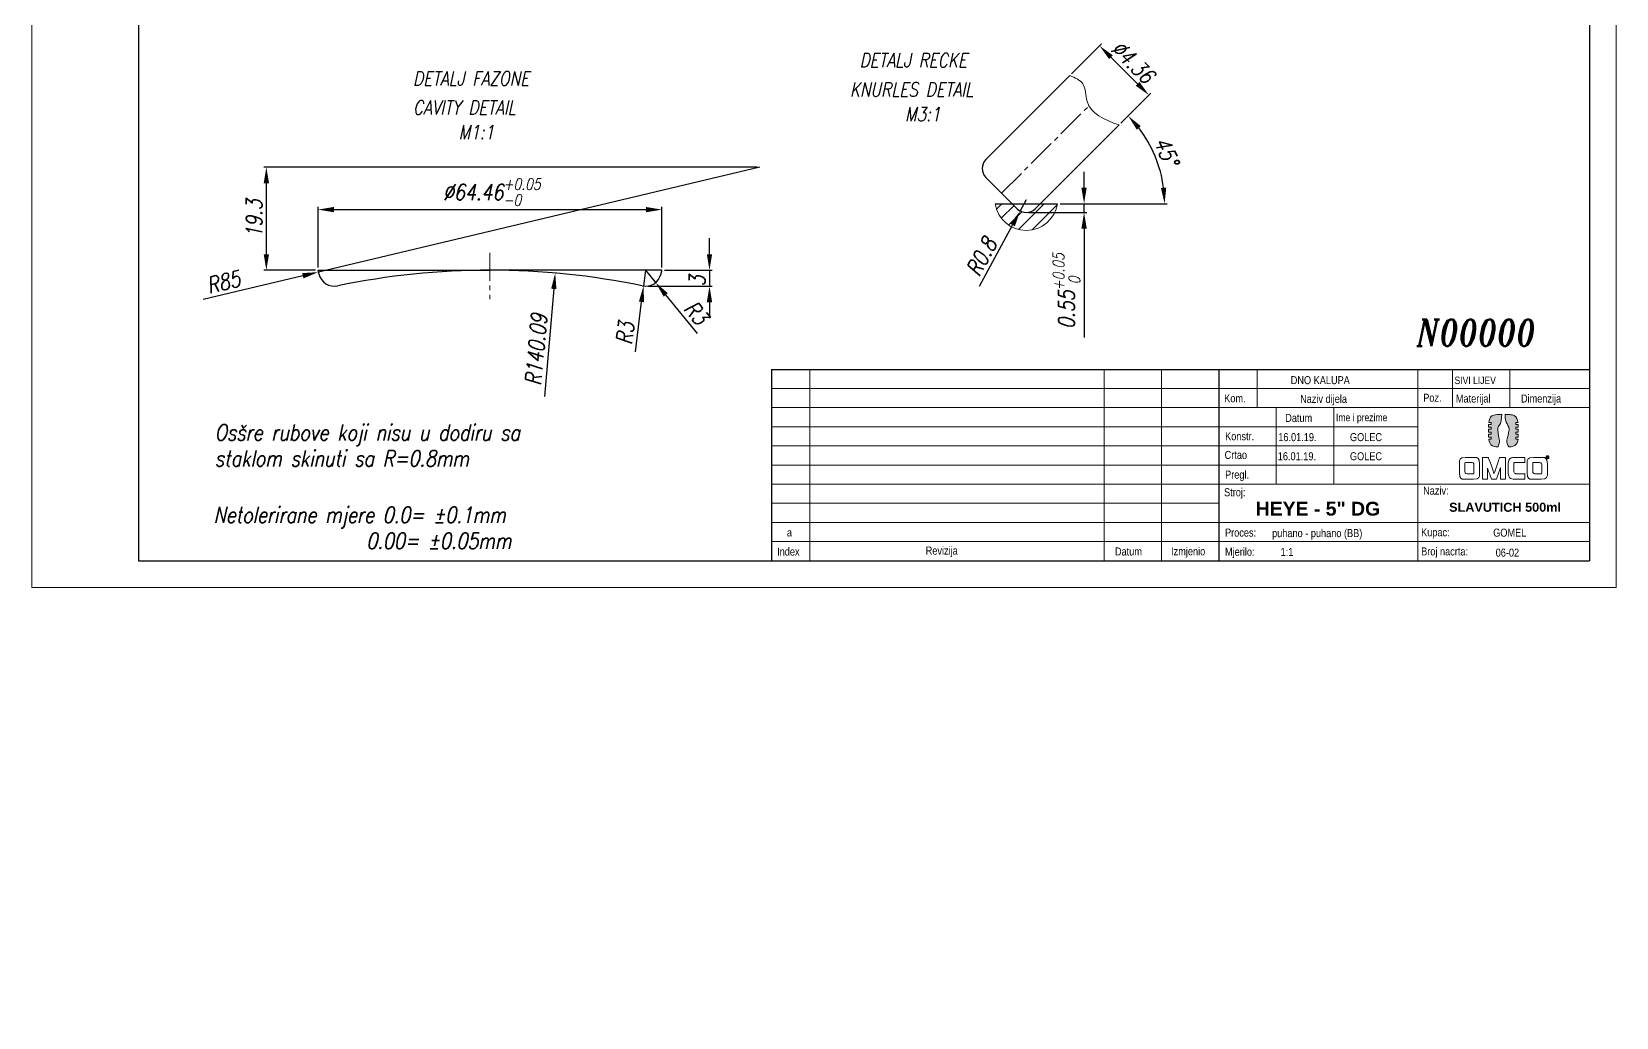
# Model space of a CAD drawing. Extents: x 89 to 510, y -61 to 440.
# Drawn here: x 89 to 386, y -60.6 to 124.2 of the extents above; entities that cross this region are included whole.
import ezdxf

# ---------------------------------------------------------------- set-up
doc = ezdxf.new("R2010")
doc.units = 0
doc.header["$LTSCALE"] = 7
doc.header["$MEASUREMENT"] = 0
doc.linetypes.add('CENTER2', pattern=[1.125, 0.75, -0.125, 0.125, -0.125])
doc.layers.get('0').update_dxf_attribs({"linetype": 'CONTINUOUS', "lineweight": 15})
for name, color, linetype, lineweight in [('1', 1, 'CENTER2', 15), ('3', 3, 'CONTINUOUS', 30), ('8', 252, 'CONTINUOUS', 15), ('ENGLISH', 252, 'CONTINUOUS', 18)]:
    doc.layers.add(name, color=color, linetype=linetype, lineweight=lineweight)
doc.styles.add('ITALICT', font='ITALICT.shx', dxfattribs={"width": 0.8, "height": 3})
doc.styles.get("Standard").update_dxf_attribs({"font": 'isocp.shx', "height": 3})
doc.styles.add('style2', font='')
doc.styles.get('style2').set_extended_font_data('Swis721 Cn BT')
doc.dimstyles.get("Standard").update_dxf_attribs({"dimtxt": 3, "dimasz": 3, "dimexe": 0.5, "dimexo": 0.5, "dimgap": 0.8, "dimtad": 1, "dimdsep": 46, "dimtxsty": 'ITALICT', "dimcen": 0.09, "dimazin": 2, "dimtfac": 1, "dimtmove": 0, "dimatfit": 3, "dimfxl": 1, "dimtolj": 1, "dimtzin": 0, "dimarcsym": 0})
doc.dimstyles.new('Standard$0', dxfattribs={"dimtxt": 3, "dimasz": 3, "dimexe": 0.5, "dimexo": 0.5, "dimgap": 0.8, "dimtad": 1, "dimdsep": 46, "dimtxsty": 'ITALICT', "dimcen": 0.09, "dimazin": 2, "dimtfac": 1, "dimtmove": 0, "dimatfit": 3, "dimfxl": 1, "dimtolj": 1, "dimtzin": 0, "dimarcsym": 0})
doc.dimstyles.new('Standard$2', dxfattribs={"dimtxt": 3, "dimasz": 3, "dimexe": 0.5, "dimexo": 0.5, "dimgap": 0.8, "dimtad": 1, "dimdsep": 46, "dimtxsty": 'ITALICT', "dimcen": 0.09, "dimazin": 2, "dimtfac": 1, "dimtmove": 0, "dimatfit": 3, "dimfxl": 1, "dimtolj": 1, "dimtzin": 0, "dimarcsym": 0})
doc.dimstyles.new('Standard$4', dxfattribs={"dimtxt": 3, "dimasz": 3, "dimexe": 0.5, "dimexo": 0.5, "dimgap": 0.8, "dimtad": 1, "dimdsep": 46, "dimtxsty": 'ITALICT', "dimcen": 0.09, "dimazin": 2, "dimtfac": 1, "dimtmove": 0, "dimatfit": 3, "dimfxl": 1, "dimtolj": 1, "dimtzin": 0, "dimarcsym": 0})

# ---------------------------------------------------------------- blocks, each defined once
blk = doc.blocks.new('*D19')
at = {"color": 0, "linetype": 'ByBlock', "lineweight": -2}
for p, q in [((142.67, 80.01), (142.67, 91.36)), ((145.67, 90.86), (204.13, 90.86)), ((207.13, 80.01), (207.13, 91.36))]:
    blk.add_line(p, q, dxfattribs=at)
at = {"color": 0}
for points in [[(145.67, 91.36), (145.67, 90.36), (142.67, 90.86)], [(204.13, 90.36), (204.13, 91.36), (207.13, 90.86)]]:
    blk.add_solid(points, dxfattribs=at)
at = {"color": 0, "insert": (175.26, 94.15), "char_height": 3, "attachment_point": 5, "style": 'ITALICT'}
blk.add_mtext('\\A1;%%c64.46{}{\\H0.71x;\\C3;\\S+0.05^ -0;}', dxfattribs=at)
blk = doc.blocks.new('*D20')
at = {"color": 0, "lineweight": -2}
for p, q in [((216.04, 82.51), (216.04, 85.51)), ((207.63, 79.51), (216.54, 79.51)), ((216.04, 79.51), (216.04, 76.51)), ((204.54, 76.51), (216.54, 76.51)), ((216.04, 73.51), (216.04, 70.51))]:
    blk.add_line(p, q, dxfattribs=at)
at = {"color": 0}
for points in [[(215.54, 82.51), (216.54, 82.51), (216.04, 79.51)], [(216.54, 73.51), (215.54, 73.51), (216.04, 76.51)]]:
    blk.add_solid(points, dxfattribs=at)
at = {"color": 0, "insert": (213.74, 77.51), "char_height": 3, "attachment_point": 5, "rotation": 90, "style": 'ITALICT'}
blk.add_mtext('\\A1;3', dxfattribs=at)
blk = doc.blocks.new('*D56')
at = {"color": 0, "linetype": 'ByBlock', "lineweight": -2}
for p, q in [((283.92, 116.33), (289.51, 121.92)), ((291.28, 119.45), (296.28, 114.44)), ((293.17, 107.09), (298.76, 112.67))]:
    blk.add_line(p, q, dxfattribs=at)
at = {"color": 0}
for points in [[(291.63, 119.8), (290.93, 119.09), (289.16, 121.57)], [(295.93, 114.09), (296.64, 114.8), (298.41, 112.32)]]:
    blk.add_solid(points, dxfattribs=at)
at = {"color": 0, "insert": (295.41, 118.57), "char_height": 3, "attachment_point": 5, "rotation": 315, "style": 'ITALICT'}
blk.add_mtext('\\A1;%%C4.36', dxfattribs=at)
blk = doc.blocks.new('*D81')
at = {"color": 0, "lineweight": -2}
for p, q in [((224.95, 98.81), (132.49, 98.81)), ((132.99, 82.51), (132.99, 95.81)), ((142.17, 79.51), (132.49, 79.51))]:
    blk.add_line(p, q, dxfattribs=at)
at = {"color": 0}
for points in [[(133.49, 95.81), (132.49, 95.81), (132.99, 98.81)], [(132.49, 82.51), (133.49, 82.51), (132.99, 79.51)]]:
    blk.add_solid(points, dxfattribs=at)
at = {"color": 0, "insert": (130.69, 89.16), "char_height": 3, "attachment_point": 5, "rotation": 90, "style": 'ITALICT'}
blk.add_mtext('\\A1;19.3', dxfattribs=at)
blk = doc.blocks.new('*D170')
at = {"color": 0, "lineweight": -2}
for p, q in [((225.45, 98.81), (142.75, 79.15)), ((139.83, 78.46), (121.16, 74.02))]:
    blk.add_line(p, q, dxfattribs=at)
at = {"color": 0}
blk.add_solid([(139.95, 77.97), (139.71, 78.95), (142.75, 79.15)], dxfattribs=at)
at = {"color": 0, "insert": (124.97, 77.29), "char_height": 3, "attachment_point": 5, "rotation": 13.3686, "style": 'ITALICT'}
blk.add_mtext('\\A1;R85', dxfattribs=at)
blk = doc.blocks.new('*D171')
at = {"color": 0, "lineweight": -2}
for p, q in [((204.04, 79.51), (205.95, 77.19)), ((213.82, 67.61), (207.85, 74.87))]:
    blk.add_line(p, q, dxfattribs=at)
at = {"color": 0}
blk.add_solid([(208.24, 75.19), (207.46, 74.55), (205.95, 77.19)], dxfattribs=at)
at = {"color": 0, "insert": (213.56, 71.54), "char_height": 3, "attachment_point": 5, "rotation": 309.3984, "style": 'ITALICT'}
blk.add_mtext('\\A1;R3', dxfattribs=at)
blk = doc.blocks.new('*D172')
at = {"color": 0, "lineweight": -2}
for p, q in [((204.04, 79.51), (203.67, 76.53)), ((202.15, 64.22), (203.31, 73.55))]:
    blk.add_line(p, q, dxfattribs=at)
at = {"color": 0}
blk.add_solid([(203.8, 73.49), (202.81, 73.61), (203.67, 76.53)], dxfattribs=at)
at = {"color": 0, "insert": (200.26, 67.68), "char_height": 3, "attachment_point": 5, "rotation": 82.9446, "style": 'ITALICT'}
blk.add_mtext('\\A1;R3', dxfattribs=at)
blk = doc.blocks.new('*D173')
at = {"color": 0, "lineweight": -2}
blk.add_line((186.87, 75.98), (185.1, 55.8), dxfattribs=at)
at = {"color": 0}
blk.add_solid([(187.36, 75.94), (186.37, 76.03), (187.13, 78.97)], dxfattribs=at)
at = {"color": 0, "insert": (183.56, 64.6), "char_height": 3, "attachment_point": 5, "rotation": 84.9902, "style": 'ITALICT'}
blk.add_mtext('\\A1;R140.09', dxfattribs=at)
blk = doc.blocks.new('*D182')
at = {"color": 0, "lineweight": -2}
blk.add_line((281.76, 91.97), (301.85, 91.97), dxfattribs=at)
blk.add_arc((278.05, 91.97), 23.29, 7.3847, 37.6153, dxfattribs=at)
at = {"color": 0}
for points in [[(296.88, 106.52), (296.13, 105.85), (294.52, 108.44)], [(300.65, 94.93), (301.65, 94.99), (301.35, 91.97)]]:
    blk.add_solid(points, dxfattribs=at)
at = {"color": 0, "insert": (301.7, 101.76), "char_height": 3, "attachment_point": 5, "rotation": 292.5, "style": 'ITALICT'}
blk.add_mtext('\\A1;45%%d', dxfattribs=at)
blk = doc.blocks.new('*D183')
at = {"color": 0, "linetype": 'ByBlock', "lineweight": -2}
for p, q in [((275.41, 92.72), (274.27, 90.61)), ((266.63, 76.48), (272.84, 87.97))]:
    blk.add_line(p, q, dxfattribs=at)
at = {"color": 0}
blk.add_solid([(273.28, 87.73), (272.4, 88.21), (274.27, 90.61)], dxfattribs=at)
at = {"color": 0, "insert": (267, 82), "char_height": 3, "attachment_point": 5, "rotation": 61.5871, "style": 'ITALICT'}
blk.add_mtext('\\A1;R0.8', dxfattribs=at)
blk = doc.blocks.new('*D184')
at = {"color": 0, "lineweight": -2}
for p, q in [((286.25, 94.97), (286.25, 97.97)), ((275.91, 90.32), (286.75, 90.32)), ((281.76, 91.97), (286.75, 91.97)), ((286.25, 90.32), (286.25, 91.97)), ((286.25, 87.32), (286.25, 66.88))]:
    blk.add_line(p, q, dxfattribs=at)
at = {"color": 0}
for points in [[(285.75, 94.97), (286.75, 94.97), (286.25, 91.97)], [(286.75, 87.32), (285.75, 87.32), (286.25, 90.32)]]:
    blk.add_solid(points, dxfattribs=at)
at = {"color": 0, "insert": (282.96, 75.6), "char_height": 3, "attachment_point": 5, "rotation": 90, "style": 'ITALICT'}
blk.add_mtext('\\A1;0.55{}{\\H0.71x;\\C3;\\S+0.05^  0;}{{}}', dxfattribs=at)

msp = doc.modelspace()

# ---------------------------------------------------------------- hatches: boundary and pattern name
h = msp.add_hatch(color=142)
h.dxf.hatch_style = 1
edge = h.paths.add_edge_path()
edge.add_spline(control_points=[(363.787, 49.635), (363.787, 50.395), (364.456, 50.599), (364.53, 52.422)], knot_values=[0.952381, 0.952381, 0.952381, 0.952381, 1, 1, 1, 1], degree=3, periodic=0)
edge.add_spline(control_points=[(364.53, 52.422), (364.53, 52.422), (363.758, 52.422), (363.758, 52.422)], knot_values=[0, 0, 0, 0, 0.047619, 0.047619, 0.047619, 0.047619], degree=3, periodic=0)
edge.add_spline(control_points=[(363.758, 52.422), (362.454, 52.422), (362.157, 51.417), (362.089, 50.958), (362.089, 50.958), (362.089, 50.958), (362.2, 50.958), (362.31, 50.958)], knot_values=[0.047619, 0.047619, 0.047619, 0.047619, 0.0952381, 0.0952381, 0.0952381, 0.0952381, 0.1190476, 0.1190476, 0.1190476, 0.1190476], degree=3, periodic=0)
edge.add_spline(control_points=[(362.31, 50.958), (362.421, 50.958), (362.531, 50.958), (362.531, 50.958), (362.531, 50.958), (362.531, 50.958), (362.531, 50.866), (362.531, 50.773)], knot_values=[0.1190476, 0.1190476, 0.1190476, 0.1190476, 0.1428571, 0.1428571, 0.1428571, 0.1428571, 0.1666667, 0.1666667, 0.1666667, 0.1666667], degree=3, periodic=0)
edge.add_spline(control_points=[(362.531, 50.773), (362.531, 50.681), (362.531, 50.588), (362.531, 50.588), (362.531, 50.588), (362.531, 50.588), (362.416, 50.588), (362.3, 50.588)], knot_values=[0.1666667, 0.1666667, 0.1666667, 0.1666667, 0.1904762, 0.1904762, 0.1904762, 0.1904762, 0.2142857, 0.2142857, 0.2142857, 0.2142857], degree=3, periodic=0)
edge.add_spline(control_points=[(362.3, 50.588), (362.185, 50.588), (362.069, 50.588), (362.069, 50.588), (362.069, 50.588), (362.069, 50.588), (362.069, 50.452), (362.069, 50.317)], knot_values=[0.2142857, 0.2142857, 0.2142857, 0.2142857, 0.2380952, 0.2380952, 0.2380952, 0.2380952, 0.2619048, 0.2619048, 0.2619048, 0.2619048], degree=3, periodic=0)
edge.add_spline(control_points=[(362.069, 50.317), (362.069, 50.181), (362.069, 50.045), (362.069, 50.045), (362.069, 50.045), (362.069, 50.045), (362.185, 50.045), (362.3, 50.045)], knot_values=[0.2619048, 0.2619048, 0.2619048, 0.2619048, 0.2857143, 0.2857143, 0.2857143, 0.2857143, 0.3095238, 0.3095238, 0.3095238, 0.3095238], degree=3, periodic=0)
edge.add_spline(control_points=[(362.3, 50.045), (362.416, 50.045), (362.531, 50.045), (362.531, 50.045), (362.531, 50.045), (362.531, 50.045), (362.531, 49.953), (362.531, 49.86)], knot_values=[0.3095238, 0.3095238, 0.3095238, 0.3095238, 0.3333333, 0.3333333, 0.3333333, 0.3333333, 0.3571429, 0.3571429, 0.3571429, 0.3571429], degree=3, periodic=0)
edge.add_spline(control_points=[(362.531, 49.86), (362.531, 49.768), (362.531, 49.675), (362.531, 49.675), (362.531, 49.675), (362.531, 49.675), (362.416, 49.675), (362.3, 49.675)], knot_values=[0.3571429, 0.3571429, 0.3571429, 0.3571429, 0.3809524, 0.3809524, 0.3809524, 0.3809524, 0.4047619, 0.4047619, 0.4047619, 0.4047619], degree=3, periodic=0)
edge.add_spline(control_points=[(362.3, 49.675), (362.185, 49.675), (362.069, 49.675), (362.069, 49.675), (362.069, 49.675), (362.069, 49.675), (362.069, 49.539), (362.069, 49.404)], knot_values=[0.4047619, 0.4047619, 0.4047619, 0.4047619, 0.4285714, 0.4285714, 0.4285714, 0.4285714, 0.452381, 0.452381, 0.452381, 0.452381], degree=3, periodic=0)
edge.add_spline(control_points=[(362.069, 49.404), (362.069, 49.268), (362.069, 49.132), (362.069, 49.132), (362.069, 49.132), (362.069, 49.132), (362.185, 49.132), (362.3, 49.132)], knot_values=[0.452381, 0.452381, 0.452381, 0.452381, 0.4761905, 0.4761905, 0.4761905, 0.4761905, 0.5, 0.5, 0.5, 0.5], degree=3, periodic=0)
edge.add_spline(control_points=[(362.3, 49.132), (362.416, 49.132), (362.531, 49.132), (362.531, 49.132), (362.531, 49.132), (362.531, 49.132), (362.531, 49.039), (362.531, 48.947)], knot_values=[0.5, 0.5, 0.5, 0.5, 0.5238095, 0.5238095, 0.5238095, 0.5238095, 0.547619, 0.547619, 0.547619, 0.547619], degree=3, periodic=0)
edge.add_spline(control_points=[(362.531, 48.947), (362.531, 48.855), (362.531, 48.762), (362.531, 48.762), (362.531, 48.762), (362.531, 48.762), (362.416, 48.762), (362.3, 48.762)], knot_values=[0.547619, 0.547619, 0.547619, 0.547619, 0.5714286, 0.5714286, 0.5714286, 0.5714286, 0.5952381, 0.5952381, 0.5952381, 0.5952381], degree=3, periodic=0)
edge.add_spline(control_points=[(362.3, 48.762), (362.185, 48.762), (362.069, 48.762), (362.069, 48.762), (362.069, 48.762), (362.069, 48.762), (362.069, 48.626), (362.069, 48.49)], knot_values=[0.5952381, 0.5952381, 0.5952381, 0.5952381, 0.6190476, 0.6190476, 0.6190476, 0.6190476, 0.6428571, 0.6428571, 0.6428571, 0.6428571], degree=3, periodic=0)
edge.add_spline(control_points=[(362.069, 48.49), (362.069, 48.355), (362.069, 48.219), (362.069, 48.219), (362.069, 48.219), (362.069, 48.219), (362.185, 48.219), (362.3, 48.219)], knot_values=[0.6428571, 0.6428571, 0.6428571, 0.6428571, 0.6666667, 0.6666667, 0.6666667, 0.6666667, 0.6904762, 0.6904762, 0.6904762, 0.6904762], degree=3, periodic=0)
edge.add_spline(control_points=[(362.3, 48.219), (362.416, 48.219), (362.531, 48.219), (362.531, 48.219), (362.531, 48.219), (362.531, 48.219), (362.531, 48.126), (362.531, 48.034)], knot_values=[0.6904762, 0.6904762, 0.6904762, 0.6904762, 0.7142857, 0.7142857, 0.7142857, 0.7142857, 0.7380952, 0.7380952, 0.7380952, 0.7380952], degree=3, periodic=0)
edge.add_spline(control_points=[(362.531, 48.034), (362.531, 47.942), (362.531, 47.849), (362.531, 47.849), (362.531, 47.849), (362.531, 47.849), (362.086, 47.849), (362.086, 47.849)], knot_values=[0.7380952, 0.7380952, 0.7380952, 0.7380952, 0.7619048, 0.7619048, 0.7619048, 0.7619048, 0.8095238, 0.8095238, 0.8095238, 0.8095238], degree=3, periodic=0)
edge.add_spline(control_points=[(362.086, 47.849), (362.243, 46.457), (363.474, 46.385), (363.655, 46.385)], knot_values=[0.8095238, 0.8095238, 0.8095238, 0.8095238, 0.8571429, 0.8571429, 0.8571429, 0.8571429], degree=3, periodic=0)
edge.add_spline(control_points=[(363.655, 46.385), (363.655, 46.385), (363.792, 46.385), (363.792, 46.385)], knot_values=[0.8571429, 0.8571429, 0.8571429, 0.8571429, 0.9047619, 0.9047619, 0.9047619, 0.9047619], degree=3, periodic=0)
edge.add_spline(control_points=[(363.792, 46.385), (364.438, 47.314), (363.787, 48.667), (363.787, 49.635)], knot_values=[0.9047619, 0.9047619, 0.9047619, 0.9047619, 0.952381, 0.952381, 0.952381, 0.952381], degree=3, periodic=0)
h = msp.add_hatch(color=253)
h.dxf.hatch_style = 1
edge = h.paths.add_edge_path()
edge.add_spline(control_points=[(367.597, 50.958), (367.435, 52.341), (366.211, 52.422), (366.029, 52.422), (366.029, 52.422), (366.029, 52.422), (365.155, 52.422), (365.155, 52.422)], knot_values=[0.6666667, 0.6666667, 0.6666667, 0.6666667, 0.7142857, 0.7142857, 0.7142857, 0.7142857, 0.7619048, 0.7619048, 0.7619048, 0.7619048], degree=3, periodic=0)
edge.add_spline(control_points=[(365.155, 52.422), (365.228, 50.599), (365.898, 50.395), (365.898, 49.635)], knot_values=[0.7619048, 0.7619048, 0.7619048, 0.7619048, 0.8095238, 0.8095238, 0.8095238, 0.8095238], degree=3, periodic=0)
edge.add_spline(control_points=[(365.898, 49.635), (365.898, 48.667), (365.247, 47.314), (365.893, 46.385)], knot_values=[0.8095238, 0.8095238, 0.8095238, 0.8095238, 0.8571429, 0.8571429, 0.8571429, 0.8571429], degree=3, periodic=0)
edge.add_spline(control_points=[(365.893, 46.385), (365.893, 46.385), (365.937, 46.385), (365.937, 46.385)], knot_values=[0.8571429, 0.8571429, 0.8571429, 0.8571429, 0.9047619, 0.9047619, 0.9047619, 0.9047619], degree=3, periodic=0)
edge.add_spline(control_points=[(365.937, 46.385), (367.24, 46.385), (367.531, 47.39), (367.597, 47.849), (367.597, 47.849), (367.597, 47.849), (367.486, 47.849), (367.375, 47.849)], knot_values=[0.9047619, 0.9047619, 0.9047619, 0.9047619, 0.952381, 0.952381, 0.952381, 0.952381, 0.9761905, 0.9761905, 0.9761905, 0.9761905], degree=3, periodic=0)
edge.add_spline(control_points=[(367.375, 47.849), (367.264, 47.849), (367.153, 47.849), (367.153, 47.849), (367.153, 47.849), (367.153, 47.942), (367.153, 48.034)], knot_values=[0.9761905, 0.9761905, 0.9761905, 0.9761905, 1, 1, 1, 1.0238095, 1.0238095, 1.0238095, 1.0238095], degree=3, periodic=0)
edge.add_spline(control_points=[(367.153, 48.034), (367.153, 48.126), (367.153, 48.219), (367.153, 48.219), (367.153, 48.219), (367.153, 48.219), (367.269, 48.219), (367.384, 48.219)], knot_values=[0.0238095, 0.0238095, 0.0238095, 0.0238095, 0.047619, 0.047619, 0.047619, 0.047619, 0.0714286, 0.0714286, 0.0714286, 0.0714286], degree=3, periodic=0)
edge.add_spline(control_points=[(367.384, 48.219), (367.5, 48.219), (367.616, 48.219), (367.616, 48.219), (367.616, 48.219), (367.616, 48.219), (367.616, 48.355), (367.616, 48.49)], knot_values=[0.0714286, 0.0714286, 0.0714286, 0.0714286, 0.0952381, 0.0952381, 0.0952381, 0.0952381, 0.1190476, 0.1190476, 0.1190476, 0.1190476], degree=3, periodic=0)
edge.add_spline(control_points=[(367.616, 48.49), (367.616, 48.626), (367.616, 48.762), (367.616, 48.762), (367.616, 48.762), (367.616, 48.762), (367.5, 48.762), (367.384, 48.762)], knot_values=[0.1190476, 0.1190476, 0.1190476, 0.1190476, 0.1428571, 0.1428571, 0.1428571, 0.1428571, 0.1666667, 0.1666667, 0.1666667, 0.1666667], degree=3, periodic=0)
edge.add_spline(control_points=[(367.384, 48.762), (367.269, 48.762), (367.153, 48.762), (367.153, 48.762), (367.153, 48.762), (367.153, 48.762), (367.153, 48.855), (367.153, 48.947)], knot_values=[0.1666667, 0.1666667, 0.1666667, 0.1666667, 0.1904762, 0.1904762, 0.1904762, 0.1904762, 0.2142857, 0.2142857, 0.2142857, 0.2142857], degree=3, periodic=0)
edge.add_spline(control_points=[(367.153, 48.947), (367.153, 49.039), (367.153, 49.132), (367.153, 49.132), (367.153, 49.132), (367.153, 49.132), (367.269, 49.132), (367.384, 49.132)], knot_values=[0.2142857, 0.2142857, 0.2142857, 0.2142857, 0.2380952, 0.2380952, 0.2380952, 0.2380952, 0.2619048, 0.2619048, 0.2619048, 0.2619048], degree=3, periodic=0)
edge.add_spline(control_points=[(367.384, 49.132), (367.5, 49.132), (367.616, 49.132), (367.616, 49.132), (367.616, 49.132), (367.616, 49.132), (367.616, 49.268), (367.616, 49.404)], knot_values=[0.2619048, 0.2619048, 0.2619048, 0.2619048, 0.2857143, 0.2857143, 0.2857143, 0.2857143, 0.3095238, 0.3095238, 0.3095238, 0.3095238], degree=3, periodic=0)
edge.add_spline(control_points=[(367.616, 49.404), (367.616, 49.539), (367.616, 49.675), (367.616, 49.675), (367.616, 49.675), (367.616, 49.675), (367.5, 49.675), (367.384, 49.675)], knot_values=[0.3095238, 0.3095238, 0.3095238, 0.3095238, 0.3333333, 0.3333333, 0.3333333, 0.3333333, 0.3571429, 0.3571429, 0.3571429, 0.3571429], degree=3, periodic=0)
edge.add_spline(control_points=[(367.384, 49.675), (367.269, 49.675), (367.153, 49.675), (367.153, 49.675), (367.153, 49.675), (367.153, 49.675), (367.153, 49.768), (367.153, 49.86)], knot_values=[0.3571429, 0.3571429, 0.3571429, 0.3571429, 0.3809524, 0.3809524, 0.3809524, 0.3809524, 0.4047619, 0.4047619, 0.4047619, 0.4047619], degree=3, periodic=0)
edge.add_spline(control_points=[(367.153, 49.86), (367.153, 49.953), (367.153, 50.045), (367.153, 50.045), (367.153, 50.045), (367.153, 50.045), (367.269, 50.045), (367.384, 50.045)], knot_values=[0.4047619, 0.4047619, 0.4047619, 0.4047619, 0.4285714, 0.4285714, 0.4285714, 0.4285714, 0.452381, 0.452381, 0.452381, 0.452381], degree=3, periodic=0)
edge.add_spline(control_points=[(367.384, 50.045), (367.5, 50.045), (367.616, 50.045), (367.616, 50.045), (367.616, 50.045), (367.616, 50.045), (367.616, 50.181), (367.616, 50.317)], knot_values=[0.452381, 0.452381, 0.452381, 0.452381, 0.4761905, 0.4761905, 0.4761905, 0.4761905, 0.5, 0.5, 0.5, 0.5], degree=3, periodic=0)
edge.add_spline(control_points=[(367.616, 50.317), (367.616, 50.452), (367.616, 50.588), (367.616, 50.588), (367.616, 50.588), (367.616, 50.588), (367.5, 50.588), (367.384, 50.588)], knot_values=[0.5, 0.5, 0.5, 0.5, 0.5238095, 0.5238095, 0.5238095, 0.5238095, 0.547619, 0.547619, 0.547619, 0.547619], degree=3, periodic=0)
edge.add_spline(control_points=[(367.384, 50.588), (367.269, 50.588), (367.153, 50.588), (367.153, 50.588), (367.153, 50.588), (367.153, 50.588), (367.153, 50.681), (367.153, 50.773)], knot_values=[0.547619, 0.547619, 0.547619, 0.547619, 0.5714286, 0.5714286, 0.5714286, 0.5714286, 0.5952381, 0.5952381, 0.5952381, 0.5952381], degree=3, periodic=0)
edge.add_spline(control_points=[(367.153, 50.773), (367.153, 50.866), (367.153, 50.958), (367.153, 50.958), (367.153, 50.958), (367.153, 50.958), (367.597, 50.958), (367.597, 50.958)], knot_values=[0.5952381, 0.5952381, 0.5952381, 0.5952381, 0.6190476, 0.6190476, 0.6190476, 0.6190476, 0.6666667, 0.6666667, 0.6666667, 0.6666667], degree=3, periodic=0)
at = {"layer": '8'}
h = msp.add_hatch(dxfattribs=at)
h.set_pattern_fill('ANSI31', color=256, scale=15)
h.set_pattern_definition([(45, (-544.3891, 3.3115), (-1.3258252, 1.3258252), [])])
h.paths.add_polyline_path([(278.054, 91.968), (277.107, 91.021, -0.4142136), (273.713, 91.021), (272.766, 91.968), (269.564, 91.968, 0.85782), (281.256, 91.968)])

# ---------------------------------------------------------------- linework, layer by layer
for p, q in [((89.007, 440.033), (89.007, 20.033)), ((386.007, 440.033), (386.007, 20.033)), ((234.858, 60.909), (234.858, 25.033)), ((289.994, 60.909), (289.994, 25.033)), ((300.757, 60.909), (300.757, 25.033)), ((318.696, 60.909), (318.696, 53.734)), ((348.832, 60.909), (348.832, 25.033)), ((355.29, 60.909), (355.29, 53.734)), ((366.053, 60.909), (366.053, 53.734)), ((227.683, 57.322), (381.007, 57.322)), ((381.007, 53.734), (227.683, 53.734)), ((322.283, 53.734), (322.283, 39.384)), ((333.046, 53.734), (333.046, 39.384)), ((227.683, 50.147), (348.832, 50.147)), ((227.683, 46.559), (348.832, 46.559)), ((227.683, 42.971), (348.832, 42.971)), ((227.683, 39.384), (381.007, 39.384)), ((311.52, 35.796), (227.683, 35.796)), ((227.683, 32.208), (381.007, 32.208)), ((227.683, 28.621), (381.007, 28.621)), ((89.007, 20.033), (386.007, 20.033))]:
    msp.add_line(p, q)
msp.add_arc((275.41, 92.868), 5.914, 188.75269, 351.24731)
for points, knots in [([(283.568, 115.981), (284.578, 115.616), (286.635, 114.695), (286.346, 109.273), (290.067, 107.702), (292.817, 106.732)], [0, 0, 0, 0, 2.8686543, 6.2182865, 13.7855599, 13.7855599, 13.7855599, 13.7855599]), ([(373.101, 44.154), (372.948, 44.154), (372.824, 44.279), (372.824, 44.432), (372.824, 44.432), (372.824, 44.585), (372.948, 44.709), (373.101, 44.709), (373.101, 44.709), (373.254, 44.709), (373.379, 44.585), (373.379, 44.432), (373.379, 44.432), (373.379, 44.279), (373.254, 44.154), (373.101, 44.154)], [0, 0, 0, 0, 0.25, 0.25, 0.25, 0.375, 0.5, 0.5, 0.5, 0.625, 0.75, 0.75, 0.75, 0.875, 1, 1, 1, 1]), ([(373.101, 44.648), (372.983, 44.648), (372.885, 44.55), (372.885, 44.432), (372.885, 44.432), (372.885, 44.313), (372.983, 44.216), (373.101, 44.216), (373.101, 44.216), (373.22, 44.216), (373.317, 44.313), (373.317, 44.432), (373.317, 44.432), (373.317, 44.55), (373.22, 44.648), (373.101, 44.648)], [0, 0, 0, 0, 0.25, 0.25, 0.25, 0.375, 0.5, 0.5, 0.5, 0.625, 0.75, 0.75, 0.75, 0.875, 1, 1, 1, 1]), ([(373.164, 44.384), (373.164, 44.384), (373.222, 44.296), (373.222, 44.296), (373.222, 44.296), (373.222, 44.296), (373.145, 44.296), (373.145, 44.296), (373.145, 44.296), (373.145, 44.296), (373.097, 44.374), (373.097, 44.374), (373.097, 44.374), (373.097, 44.374), (373.067, 44.374), (373.067, 44.374), (373.067, 44.374), (373.067, 44.374), (373.067, 44.296), (373.067, 44.296), (373.067, 44.296), (373.067, 44.296), (372.998, 44.296), (372.998, 44.296), (372.998, 44.296), (372.998, 44.296), (372.998, 44.577), (372.998, 44.577), (372.998, 44.577), (372.998, 44.577), (373.12, 44.577), (373.12, 44.577), (373.12, 44.577), (373.143, 44.577), (373.227, 44.577), (373.227, 44.476), (373.227, 44.476), (373.227, 44.422), (373.195, 44.396), (373.164, 44.384)], [0, 0, 0, 0, 0.1, 0.1, 0.1, 0.15, 0.2, 0.2, 0.2, 0.25, 0.3, 0.3, 0.3, 0.35, 0.4, 0.4, 0.4, 0.45, 0.5, 0.5, 0.5, 0.55, 0.6, 0.6, 0.6, 0.65, 0.7, 0.7, 0.7, 0.75, 0.8, 0.8, 0.8, 0.85, 0.9, 0.9, 0.9, 0.95, 1, 1, 1, 1]), ([(359.234, 40.305), (359.234, 40.305), (357.68, 40.305), (357.68, 40.305), (357.68, 40.305), (357.548, 40.305), (356.6, 40.36), (356.6, 41.51), (356.6, 41.51), (356.6, 41.51), (356.6, 43.266), (356.6, 43.266), (356.6, 43.266), (356.6, 43.266), (356.6, 44.415), (357.749, 44.415), (357.749, 44.415), (357.749, 44.415), (359.296, 44.415), (359.296, 44.415), (359.296, 44.415), (359.429, 44.415), (360.376, 44.353), (360.376, 43.203), (360.376, 43.203), (360.376, 43.203), (360.376, 41.454), (360.376, 41.454), (360.376, 41.454), (360.376, 41.454), (360.383, 40.305), (359.234, 40.305)], [0, 0, 0, 0, 0.125, 0.125, 0.125, 0.1875, 0.25, 0.25, 0.25, 0.3125, 0.375, 0.375, 0.375, 0.4375, 0.5, 0.5, 0.5, 0.5625, 0.625, 0.625, 0.625, 0.6875, 0.75, 0.75, 0.75, 0.8125, 0.875, 0.875, 0.875, 0.9375, 1, 1, 1, 1]), ([(359.331, 42.966), (359.331, 42.966), (359.331, 43.44), (358.927, 43.44), (358.927, 43.44), (358.927, 43.44), (357.777, 43.44), (357.777, 43.44), (357.777, 43.44), (357.777, 43.44), (357.645, 43.433), (357.645, 43.3), (357.645, 43.3), (357.645, 43.3), (357.645, 41.816), (357.645, 41.816), (357.645, 41.816), (357.645, 41.816), (357.645, 41.35), (358.049, 41.35), (358.049, 41.35), (358.049, 41.35), (359.199, 41.35), (359.199, 41.35), (359.199, 41.35), (359.199, 41.35), (359.331, 41.35), (359.331, 41.482), (359.331, 41.482), (359.331, 41.482), (359.331, 42.966), (359.331, 42.966)], [0, 0, 0, 0, 0.125, 0.125, 0.125, 0.1875, 0.25, 0.25, 0.25, 0.3125, 0.375, 0.375, 0.375, 0.4375, 0.5, 0.5, 0.5, 0.5625, 0.625, 0.625, 0.625, 0.6875, 0.75, 0.75, 0.75, 0.8125, 0.875, 0.875, 0.875, 0.9375, 1, 1, 1, 1]), ([(364.292, 40.305), (364.292, 40.305), (364.292, 42.457), (364.292, 42.457), (364.292, 42.457), (364.292, 42.457), (363.539, 40.305), (363.539, 40.305), (363.539, 40.305), (363.539, 40.305), (362.634, 40.305), (362.634, 40.305), (362.634, 40.305), (362.634, 40.305), (361.867, 42.36), (361.867, 42.36), (361.867, 42.36), (361.867, 42.36), (361.867, 40.305), (361.867, 40.305), (361.867, 40.305), (361.867, 40.305), (360.899, 40.305), (360.899, 40.305), (360.899, 40.305), (360.899, 40.305), (360.899, 44.415), (360.899, 44.415), (360.899, 44.415), (360.899, 44.415), (362.02, 44.415), (362.02, 44.415), (362.02, 44.415), (362.02, 44.415), (363.1, 41.384), (363.1, 41.384), (363.1, 41.384), (363.1, 41.384), (364.132, 44.415), (364.132, 44.415), (364.132, 44.415), (364.132, 44.415), (365.233, 44.415), (365.233, 44.415), (365.233, 44.415), (365.233, 44.415), (365.233, 40.305), (365.233, 40.305), (365.233, 40.305), (365.233, 40.305), (364.292, 40.305), (364.292, 40.305)], [0, 0, 0, 0, 0.0769231, 0.0769231, 0.0769231, 0.1153846, 0.1538462, 0.1538462, 0.1538462, 0.1923077, 0.2307692, 0.2307692, 0.2307692, 0.2692308, 0.3076923, 0.3076923, 0.3076923, 0.3461538, 0.3846154, 0.3846154, 0.3846154, 0.4230769, 0.4615385, 0.4615385, 0.4615385, 0.5, 0.5384615, 0.5384615, 0.5384615, 0.5769231, 0.6153846, 0.6153846, 0.6153846, 0.6538462, 0.6923077, 0.6923077, 0.6923077, 0.7307692, 0.7692308, 0.7692308, 0.7692308, 0.8076923, 0.8461538, 0.8461538, 0.8461538, 0.8846154, 0.9230769, 0.9230769, 0.9230769, 0.9615385, 1, 1, 1, 1]), ([(368.856, 41.35), (368.856, 41.35), (367.204, 41.35), (367.204, 41.35), (367.204, 41.35), (366.8, 41.35), (366.8, 41.816), (366.8, 41.816), (366.8, 41.816), (366.8, 41.816), (366.8, 43.3), (366.8, 43.3), (366.8, 43.3), (366.8, 43.433), (366.933, 43.44), (366.933, 43.44), (366.933, 43.44), (366.933, 43.44), (368.856, 43.44), (368.856, 43.44), (368.856, 43.44), (368.856, 43.44), (368.856, 44.415), (368.856, 44.415), (368.856, 44.415), (368.856, 44.415), (366.905, 44.415), (366.905, 44.415), (366.905, 44.415), (365.755, 44.415), (365.755, 43.266), (365.755, 43.266), (365.755, 43.266), (365.755, 43.266), (365.755, 41.51), (365.755, 41.51), (365.755, 41.51), (365.755, 40.36), (366.703, 40.305), (366.835, 40.305), (366.835, 40.305), (366.835, 40.305), (368.856, 40.305), (368.856, 40.305), (368.856, 40.305), (368.856, 40.305), (368.856, 41.35), (368.856, 41.35)], [0, 0, 0, 0, 0.0833333, 0.0833333, 0.0833333, 0.125, 0.1666667, 0.1666667, 0.1666667, 0.2083333, 0.25, 0.25, 0.25, 0.2916667, 0.3333333, 0.3333333, 0.3333333, 0.375, 0.4166667, 0.4166667, 0.4166667, 0.4583333, 0.5, 0.5, 0.5, 0.5416667, 0.5833333, 0.5833333, 0.5833333, 0.625, 0.6666667, 0.6666667, 0.6666667, 0.7083333, 0.75, 0.75, 0.75, 0.7916667, 0.8333333, 0.8333333, 0.8333333, 0.875, 0.9166667, 0.9166667, 0.9166667, 0.9583333, 1, 1, 1, 1]), ([(371.942, 40.305), (371.942, 40.305), (370.388, 40.305), (370.388, 40.305), (370.388, 40.305), (370.256, 40.305), (369.309, 40.36), (369.309, 41.51), (369.309, 41.51), (369.309, 41.51), (369.309, 43.266), (369.309, 43.266), (369.309, 43.266), (369.309, 43.266), (369.309, 44.415), (370.458, 44.415), (370.458, 44.415), (370.458, 44.415), (372.005, 44.415), (372.005, 44.415), (372.005, 44.415), (372.137, 44.415), (373.085, 44.353), (373.085, 43.203), (373.085, 43.203), (373.085, 43.203), (373.085, 41.454), (373.085, 41.454), (373.085, 41.454), (373.085, 41.454), (373.092, 40.305), (371.942, 40.305)], [0, 0, 0, 0, 0.125, 0.125, 0.125, 0.1875, 0.25, 0.25, 0.25, 0.3125, 0.375, 0.375, 0.375, 0.4375, 0.5, 0.5, 0.5, 0.5625, 0.625, 0.625, 0.625, 0.6875, 0.75, 0.75, 0.75, 0.8125, 0.875, 0.875, 0.875, 0.9375, 1, 1, 1, 1]), ([(372.04, 42.966), (372.04, 42.966), (372.04, 43.44), (371.635, 43.44), (371.635, 43.44), (371.635, 43.44), (370.486, 43.44), (370.486, 43.44), (370.486, 43.44), (370.486, 43.44), (370.353, 43.433), (370.353, 43.3), (370.353, 43.3), (370.353, 43.3), (370.353, 41.816), (370.353, 41.816), (370.353, 41.816), (370.353, 41.816), (370.353, 41.35), (370.758, 41.35), (370.758, 41.35), (370.758, 41.35), (371.907, 41.35), (371.907, 41.35), (371.907, 41.35), (371.907, 41.35), (372.04, 41.35), (372.04, 41.482), (372.04, 41.482), (372.04, 41.482), (372.04, 42.966), (372.04, 42.966)], [0, 0, 0, 0, 0.125, 0.125, 0.125, 0.1875, 0.25, 0.25, 0.25, 0.3125, 0.375, 0.375, 0.375, 0.4375, 0.5, 0.5, 0.5, 0.5625, 0.625, 0.625, 0.625, 0.6875, 0.75, 0.75, 0.75, 0.8125, 0.875, 0.875, 0.875, 0.9375, 1, 1, 1, 1]), ([(373.103, 44.518), (373.103, 44.518), (373.067, 44.518), (373.067, 44.518), (373.067, 44.518), (373.067, 44.518), (373.067, 44.43), (373.067, 44.43), (373.067, 44.43), (373.067, 44.43), (373.103, 44.43), (373.103, 44.43), (373.103, 44.43), (373.139, 44.43), (373.155, 44.443), (373.155, 44.476), (373.155, 44.476), (373.155, 44.508), (373.139, 44.518), (373.103, 44.518)], [0, 0, 0, 0, 0.2, 0.2, 0.2, 0.3, 0.4, 0.4, 0.4, 0.5, 0.6, 0.6, 0.6, 0.7, 0.8, 0.8, 0.8, 0.9, 1, 1, 1, 1])]:
    msp.add_open_spline(points, degree=3, knots=knots)
at = {"color": 142}
msp.add_open_spline([(364.53, 52.422), (364.53, 52.422), (363.758, 52.422), (363.758, 52.422), (363.758, 52.422), (362.454, 52.422), (362.157, 51.417), (362.089, 50.958), (362.089, 50.958), (362.089, 50.958), (362.531, 50.958), (362.531, 50.958), (362.531, 50.958), (362.531, 50.958), (362.531, 50.588), (362.531, 50.588), (362.531, 50.588), (362.531, 50.588), (362.069, 50.588), (362.069, 50.588), (362.069, 50.588), (362.069, 50.588), (362.069, 50.045), (362.069, 50.045), (362.069, 50.045), (362.069, 50.045), (362.531, 50.045), (362.531, 50.045), (362.531, 50.045), (362.531, 50.045), (362.531, 49.675), (362.531, 49.675), (362.531, 49.675), (362.531, 49.675), (362.069, 49.675), (362.069, 49.675), (362.069, 49.675), (362.069, 49.675), (362.069, 49.132), (362.069, 49.132), (362.069, 49.132), (362.069, 49.132), (362.531, 49.132), (362.531, 49.132), (362.531, 49.132), (362.531, 49.132), (362.531, 48.762), (362.531, 48.762), (362.531, 48.762), (362.531, 48.762), (362.069, 48.762), (362.069, 48.762), (362.069, 48.762), (362.069, 48.762), (362.069, 48.219), (362.069, 48.219), (362.069, 48.219), (362.069, 48.219), (362.531, 48.219), (362.531, 48.219), (362.531, 48.219), (362.531, 48.219), (362.531, 47.849), (362.531, 47.849), (362.531, 47.849), (362.531, 47.849), (362.086, 47.849), (362.086, 47.849), (362.086, 47.849), (362.243, 46.457), (363.474, 46.385), (363.655, 46.385), (363.655, 46.385), (363.655, 46.385), (363.792, 46.385), (363.792, 46.385), (363.792, 46.385), (364.438, 47.314), (363.787, 48.667), (363.787, 49.635), (363.787, 49.635), (363.787, 50.395), (364.456, 50.599), (364.53, 52.422)], degree=3, knots=[0, 0, 0, 0, 0.047619, 0.047619, 0.047619, 0.0714286, 0.0952381, 0.0952381, 0.0952381, 0.1190476, 0.1428571, 0.1428571, 0.1428571, 0.1666667, 0.1904762, 0.1904762, 0.1904762, 0.2142857, 0.2380952, 0.2380952, 0.2380952, 0.2619048, 0.2857143, 0.2857143, 0.2857143, 0.3095238, 0.3333333, 0.3333333, 0.3333333, 0.3571429, 0.3809524, 0.3809524, 0.3809524, 0.4047619, 0.4285714, 0.4285714, 0.4285714, 0.452381, 0.4761905, 0.4761905, 0.4761905, 0.5, 0.5238095, 0.5238095, 0.5238095, 0.547619, 0.5714286, 0.5714286, 0.5714286, 0.5952381, 0.6190476, 0.6190476, 0.6190476, 0.6428571, 0.6666667, 0.6666667, 0.6666667, 0.6904762, 0.7142857, 0.7142857, 0.7142857, 0.7380952, 0.7619048, 0.7619048, 0.7619048, 0.7857143, 0.8095238, 0.8095238, 0.8095238, 0.8333333, 0.8571429, 0.8571429, 0.8571429, 0.8809524, 0.9047619, 0.9047619, 0.9047619, 0.9285714, 0.952381, 0.952381, 0.952381, 0.9761905, 1, 1, 1, 1], dxfattribs=at)
at = {"color": 253}
msp.add_open_spline([(367.153, 47.849), (367.153, 47.849), (367.153, 48.219), (367.153, 48.219), (367.153, 48.219), (367.153, 48.219), (367.616, 48.219), (367.616, 48.219), (367.616, 48.219), (367.616, 48.219), (367.616, 48.762), (367.616, 48.762), (367.616, 48.762), (367.616, 48.762), (367.153, 48.762), (367.153, 48.762), (367.153, 48.762), (367.153, 48.762), (367.153, 49.132), (367.153, 49.132), (367.153, 49.132), (367.153, 49.132), (367.616, 49.132), (367.616, 49.132), (367.616, 49.132), (367.616, 49.132), (367.616, 49.675), (367.616, 49.675), (367.616, 49.675), (367.616, 49.675), (367.153, 49.675), (367.153, 49.675), (367.153, 49.675), (367.153, 49.675), (367.153, 50.045), (367.153, 50.045), (367.153, 50.045), (367.153, 50.045), (367.616, 50.045), (367.616, 50.045), (367.616, 50.045), (367.616, 50.045), (367.616, 50.588), (367.616, 50.588), (367.616, 50.588), (367.616, 50.588), (367.153, 50.588), (367.153, 50.588), (367.153, 50.588), (367.153, 50.588), (367.153, 50.958), (367.153, 50.958), (367.153, 50.958), (367.153, 50.958), (367.597, 50.958), (367.597, 50.958), (367.597, 50.958), (367.435, 52.341), (366.211, 52.422), (366.029, 52.422), (366.029, 52.422), (366.029, 52.422), (365.155, 52.422), (365.155, 52.422), (365.155, 52.422), (365.228, 50.599), (365.898, 50.395), (365.898, 49.635), (365.898, 49.635), (365.898, 48.667), (365.247, 47.314), (365.893, 46.385), (365.893, 46.385), (365.893, 46.385), (365.937, 46.385), (365.937, 46.385), (365.937, 46.385), (367.24, 46.385), (367.531, 47.39), (367.597, 47.849), (367.597, 47.849), (367.597, 47.849), (367.153, 47.849), (367.153, 47.849)], degree=3, knots=[0, 0, 0, 0, 0.047619, 0.047619, 0.047619, 0.0714286, 0.0952381, 0.0952381, 0.0952381, 0.1190476, 0.1428571, 0.1428571, 0.1428571, 0.1666667, 0.1904762, 0.1904762, 0.1904762, 0.2142857, 0.2380952, 0.2380952, 0.2380952, 0.2619048, 0.2857143, 0.2857143, 0.2857143, 0.3095238, 0.3333333, 0.3333333, 0.3333333, 0.3571429, 0.3809524, 0.3809524, 0.3809524, 0.4047619, 0.4285714, 0.4285714, 0.4285714, 0.452381, 0.4761905, 0.4761905, 0.4761905, 0.5, 0.5238095, 0.5238095, 0.5238095, 0.547619, 0.5714286, 0.5714286, 0.5714286, 0.5952381, 0.6190476, 0.6190476, 0.6190476, 0.6428571, 0.6666667, 0.6666667, 0.6666667, 0.6904762, 0.7142857, 0.7142857, 0.7142857, 0.7380952, 0.7619048, 0.7619048, 0.7619048, 0.7857143, 0.8095238, 0.8095238, 0.8095238, 0.8333333, 0.8571429, 0.8571429, 0.8571429, 0.8809524, 0.9047619, 0.9047619, 0.9047619, 0.9285714, 0.952381, 0.952381, 0.952381, 0.9761905, 1, 1, 1, 1], dxfattribs=at)
at = {"layer": '1'}
for p, q in [((270.785, 93.949), (287.161, 110.324)), ((174.896, 82.767), (174.896, 74.063))]:
    msp.add_line(p, q, dxfattribs=at)
at = {"layer": '3'}
for p, q in [((109.007, 435.033), (109.007, 25.033)), ((381.007, 435.033), (381.007, 25.033)), ((267.858, 100.27), (283.568, 115.981)), ((277.107, 91.021), (292.817, 106.732)), ((273.713, 91.021), (267.858, 96.876)), ((269.564, 91.968), (281.256, 91.968)), ((142.666, 79.507), (174.896, 79.507)), ((207.126, 79.507), (174.896, 79.507)), ((227.683, 60.909), (381.007, 60.909)), ((227.683, 60.909), (227.683, 25.033)), ((311.52, 60.909), (311.52, 25.033)), ((381.007, 60.909), (381.007, 25.033)), ((381.007, 60.909), (381.007, 25.033)), ((381.007, 60.383), (381.007, 25.033)), ((109.007, 25.033), (381.007, 25.033)), ((227.683, 25.033), (381.007, 25.033)), ((227.683, 25.033), (381.007, 25.033)), ((229.933, 25.033), (381.007, 25.033))]:
    msp.add_line(p, q, dxfattribs=at)
for centre, radius, start, end in [((269.555, 98.573), 2.4, 135, 225), ((275.41, 92.718), 2.4, 225, 315), ((225.445, 98.807), 85, 193.12397, 193.61319), ((145.749, 79.507), 3, 193.61319, 281.75334), ((174.896, -60.579), 140.086, 90, 101.75334), ((174.896, -60.579), 140.086, 78.24666, 90), ((204.042, 79.507), 3, 258.24666, 346.38681), ((124.346, 98.807), 85, 346.38681, 346.87603)]:
    msp.add_arc(centre, radius, start, end, dxfattribs=at)

# ---------------------------------------------------------------- texts
at = {"style": 'ITALICT', "width": 0.8}
for s, height, p in [('DETALJ RECKE', 2.625, (244.163, 117.546)), ('DETALJ FAZONE', 2.625, (160.482, 114.159)), ('M3:1', 2.625, (252.696, 107.429)), ('M1:1', 2.625, (169.015, 104.043)), ('N00000', 5, (348.606, 65.289)), ('Osšre rubove koji nisu u dodiru sa', 3, (123.334, 47.585)), ('staklom skinuti sa R=0.8mm', 3, (123.334, 42.727)), ('Netolerirane mjere 0.0= %%p0.1mm', 3, (123.133, 32.125)), ('                0.00= %%p0.05mm', 3, (123.133, 27.267))]:
    msp.add_text(s, height=height, dxfattribs=at).set_placement(p)
at = {"style": 'style2'}
for s, height, p in [('DNO KALUPA', 1.5, (324.985, 58.137)), ('SIVI LIJEV', 1.4, (355.685, 58.15)), ('Kom.', 1.5, (312.514, 54.742)), ('Naziv dijela', 1.5, (326.741, 54.634)), ('Poz.', 1.5, (349.821, 54.847)), ('Materijal', 1.5, (355.939, 54.687)), ('Dimenzija', 1.5, (368.129, 54.691)), ('Datum', 1.5, (323.951, 51.058)), ('Ime i prezime', 1.4, (333.467, 51.193)), ('Konstr.', 1.5, (312.687, 47.624)), ('16.01.19.', 1.5, (322.657, 47.459)), ('GOLEC', 1.5, (336.084, 47.459)), ('Crtao', 1.5, (312.592, 44.121)), ('16.01.19.', 1.5, (322.558, 43.871)), ('GOLEC', 1.5, (336.084, 43.871)), ('Pregl.', 1.5, (312.687, 40.426)), ('Stroj:', 1.5, (312.492, 37.119)), ('Naziv:', 1.5, (349.803, 37.426)), ('a', 1.5, (230.554, 29.588)), ('Proces:', 1.5, (312.666, 29.557)), ('puhano - puhano (BB)', 1.5, (321.495, 29.454)), ('Kupac:', 1.5, (349.423, 29.618)), ('GOMEL', 1.5, (362.93, 29.546)), ('Index', 1.5, (228.725, 26)), ('Revizija', 1.5, (256.572, 26.177)), ('Datum', 1.5, (292.035, 26.013)), ('Izmjenio', 1.5, (302.563, 26.054)), ('Mjerilo:', 1.5, (312.666, 25.969)), ('1:1', 1.5, (323.087, 25.914)), ('Broj nacrta:', 1.5, (349.432, 26.028)), ('06-02', 1.5, (363.4, 25.801))]:
    msp.add_text(s, height=height, dxfattribs=at).set_placement(p)
at = {"attachment_point": 1}
for s, insert, char_height, width in [('{\\fArial|b1|i0|c238|p34;HEYE - 5" DG}', (318.426, 36.087), 2.6, 26.63899), ('{\\fArial|b1|i0|c238|p34;SLAVUTICH 500ml}', (354.663, 35.907), 1.7, 34.36193)]:
    msp.add_mtext(s, dxfattribs=dict(at, insert=insert, char_height=char_height, width=width))
at = {"layer": 'ENGLISH', "style": 'ITALICT', "width": 0.8}
for s, p in [('KNURLES DETAIL', (242.343, 112.091)), ('CAVITY DETAIL', (160.482, 108.704))]:
    msp.add_text(s, height=2.625, dxfattribs=at).set_placement(p)

# ---------------------------------------------------------------- dimensions: what is measured, and where the dimension line sits
dim = msp.add_angular_dim_2l(base=(300.553, 97.997), line1=((277.107, 91.021), (319.533, 133.448)), line2=((269.564, 91.968), (281.256, 91.968)), dimstyle='Standard$2')
dim.commit()
dim.dimension.update_dxf_attribs({"geometry": '*D182', "text_midpoint": (301.698, 101.762)})
dim = msp.add_aligned_dim(p1=(283.568, 115.981), p2=(292.817, 106.732), distance=7.904, dimstyle='Standard', override={"dimlfac": 0.333333, "dimpost": '%%C<>', "dimarcsym": 1})
dim.commit()
dim.dimension.update_dxf_attribs({"geometry": '*D56', "text_midpoint": (295.408, 118.571)})
for center, mpoint, picture, middle in [((225.445, 98.807), (142.749, 79.154), '*D170', (125.498, 75.055)), ((174.896, -60.579), (187.129, 78.972), '*D173', (185.851, 64.4))]:
    dim = msp.add_radius_dim(center=center, mpoint=mpoint, dimstyle='Standard$4')
    dim.commit()
    dim.dimension.update_dxf_attribs({"geometry": picture, "text_midpoint": middle, "dimtype": 164})
dim = msp.add_linear_dim(base=(132.994, 98.807), p1=(142.666, 79.507), p2=(225.445, 98.807), angle=90, dimstyle='Standard$0')
dim.commit()
dim.dimension.update_dxf_attribs({"geometry": '*D81', "text_midpoint": (130.694, 89.157)})
dim = msp.add_linear_dim(base=(207.126, 90.864), p1=(142.666, 79.507), p2=(207.126, 79.507), text='<>{}{\\H0.71x;\\C3;\\S+0.05^ -0;}', dimstyle='Standard', override={"dimpost": '%%c<>', "dimtp": 0.05, "dimfxl": 1.5, "dimtzin": 8, "dimarcsym": 1})
dim.commit()
dim.dimension.update_dxf_attribs({"geometry": '*D19', "text_midpoint": (175.259, 90.864), "dimtype": 160})
dim = msp.add_linear_dim(base=(286.248, 91.968), p1=(275.41, 90.318), p2=(281.256, 91.968), angle=90, text='<>{}{\\H0.71x;\\C3;\\S+0.05^  0;}{{}}', dimstyle='Standard', override={"dimlfac": 0.333333, "dimtp": 0.05, "dimtdec": 3})
dim.commit()
dim.dimension.update_dxf_attribs({"geometry": '*D184', "text_midpoint": (286.248, 75.599), "dimtype": 160})
dim = msp.add_radius_dim(center=(275.41, 92.718), mpoint=(274.268, 90.607), dimstyle='Standard', override={"dimlfac": 0.333333, "dimtxsty": 'ITALICT', "dimarcsym": 1})
dim.commit()
dim.dimension.update_dxf_attribs({"geometry": '*D183', "text_midpoint": (266.997, 82.002)})
dim = msp.add_linear_dim(base=(216.037, 76.507), p1=(207.126, 79.507), p2=(204.042, 76.507), angle=90, dimstyle='Standard', override={"dimtmove": 0})
dim.commit()
dim.dimension.update_dxf_attribs({"geometry": '*D20', "text_midpoint": (216.037, 77.507), "dimtype": 160})
for mpoint, picture, middle in [((203.674, 76.53), '*D172', (200.261, 67.682)), ((205.946, 77.189), '*D171', (213.563, 71.54))]:
    dim = msp.add_radius_dim(center=(204.042, 79.507), mpoint=mpoint, dimstyle='Standard$4')
    dim.commit()
    dim.dimension.update_dxf_attribs({"geometry": picture, "text_midpoint": middle})

doc.saveas('drawing.dxf')
